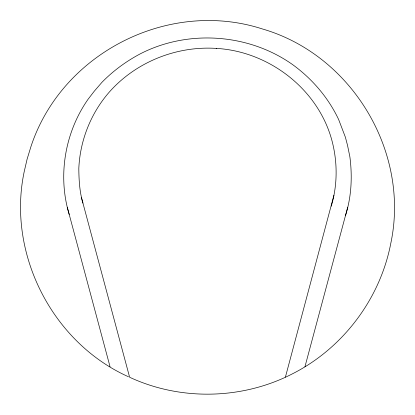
<?xml version="1.0" encoding="UTF-8"?>
<svg xmlns="http://www.w3.org/2000/svg" width="415" height="415" viewBox="0 0 415 415"><rect width="100%" height="100%" fill="white"/><g stroke="black" fill="none" stroke-linecap="round" stroke-linejoin="round"><path stroke-width="0.62" d="M331.243 206.162C337.514 185.318 337.613 162.908 332.27 141.847C319.057 89.92 269.594 51.496 216.573 48.41L216.231 48.399C176.173 45.79 135.446 62.214 108.958 92.467L108.792 92.659C90.672 113.648 80.043 140.675 78.819 168.355L78.814 168.698C78.954 180.229 79.581 191.969 82.927 203.075M69.227 214.488C57.472 175.815 64.932 132.276 88.094 99.237L94.236 91.248L101.981 82.269C113.264 70.763 126.352 61.14 140.618 53.66L140.716 53.613C188.415 29.273 248.876 33.631 292.591 64.59L292.757 64.714C312.236 78.897 328.358 97.707 338.65 119.546L345.389 137.215L347.537 145.375L349.881 156.86C352.434 176.474 351.51 196.715 345.462 215.644M216.568 48.431L216.231 48.399M285.416 377.105L333.919 195.335M304.947 366.756L347.729 207.194M128.536 376.789C52.326 342.691 6.941 253.581 24.158 171.888L27.094 159.184L30.907 146.718C61.513 53.193 168.474 -1.333 262.135 28.874C351.79 54.707 410.124 151.828 390.842 243.112L390.831 243.143C380.239 298.795 342.852 348.393 292.269 373.91C242.256 399.635 180.634 400.983 129.625 377.251L81.485 197.696M67.323 207.381L110.048 366.741"/></g></svg>
